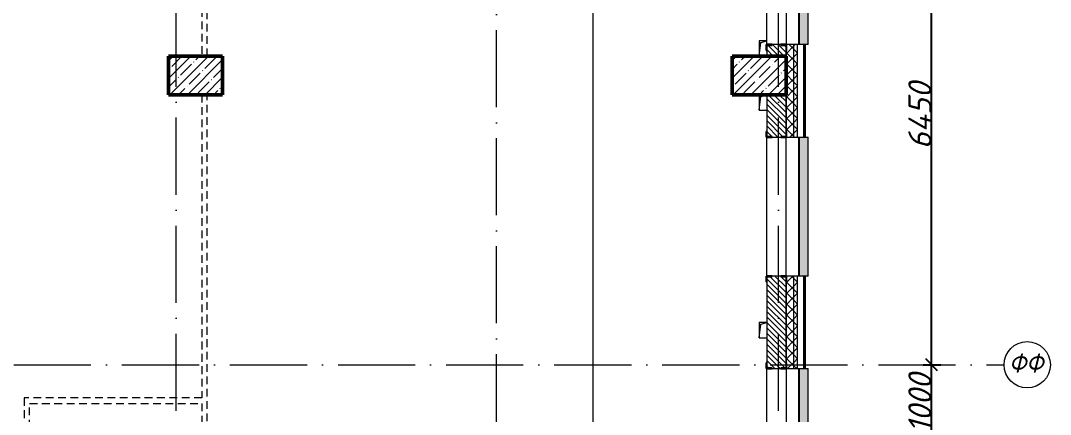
# Model space of a CAD drawing. Header units: millimetres. Extents: x -537608 to 253996, y -217170 to 186033.
# Drawn here: x -58349 to -45007, y -121334 to -116231 of the extents above; entities that cross this region are included whole.
import ezdxf

# ---------------------------------------------------------------- set-up
doc = ezdxf.new("R2010")
doc.units = ezdxf.units.MM
doc.linetypes.add('200_ШТРИХ_ш1п0_6_', pattern=[160, 100, -60])
doc.linetypes.add('50_200_ШТРИХ_1Т_ш5_п1_п1_', pattern=[1400, 1000, -200, 0, -200])
for name, color, linetype, lineweight in [('A-____-____-DIMS', 7, 'Continuous', 9), ('A-DETL-____-OTLN-3', 7, '200_ШТРИХ_ш1п0_6_', 9), ('A-GENM-____-MCUT', 7, 'Continuous', 25), ('A-GENM-____-OTLN', 7, 'Continuous', 9), ('A-GENM-____-OTLN-1', 7, 'Continuous', 25), ('A-GLAZ-____-OTLN', 7, 'Continuous', 9), ('A-WALL-____-MCUT', 7, 'Continuous', 13), ('A-WALL-____-MCUT-1', 7, 'Continuous', 9), ('A-WALL-____-OTLN', 7, 'Continuous', 9), ('A-WALL-____-PATT-1', 7, 'Continuous', 9), ('A-WALL-FNSH-MCUT-1', 7, 'Continuous', 9), ('S-COLS-____-MCUT', 7, 'Continuous', 50), ('S-COLS-____-OTLN', 7, 'Continuous', 9), ('S-GRID-____-IDEN', 7, 'Continuous', 9), ('S-GRID-____-OTLN-1', 7, '50_200_ШТРИХ_1Т_ш5_п1_п1_', 9)]:
    doc.layers.add(name, color=color, linetype=linetype, lineweight=lineweight)
doc.layers.add('A-GLAZ-____-OTLN-1', color=7, linetype='Continuous', lineweight=9, true_color=0xc0c0c0)
doc.layers.add('G-____-____-SYMB-1', color=9, linetype='Continuous', lineweight=9, true_color=0x808080)
doc.styles.add('ISOCPEUR_I', font='isocpeui.ttf', dxfattribs={"height": 300})
doc.styles.add('ISOCPEUR_I_9', font='isocpeui.ttf', dxfattribs={"width": 0.9, "height": 250})
doc.dimstyles.new('ISO-2_5_0_9К_БОЛЬШОЙ_ОСИ', dxfattribs={"dimscale": 304.8, "dimtxt": 248.995294, "dimasz": 0.492126, "dimexe": 0.393701, "dimexo": 0, "dimgap": 0, "dimtad": 1, "dimdec": 0, "dimzin": 0, "dimdsep": 46, "dimtxsty": 'ISOCPEUR_I', "dimblk1": 'OBLIQUE', "dimblk2": 'OBLIQUE', "dimsah": 1, "dimcen": 0.09, "dimdle": 0.393701, "dimazin": 0, "dimtfac": 1, "dimtdec": 4, "dimtix": 1, "dimtmove": 0, "dimatfit": 3, "dimfxl": 1, "dimtvp": 1, "dimtolj": 1, "dimtzin": 0, "dimarcsym": 2})
pattern_1 = [(45, (-149681.9, -196272.38), (-70.71068, 70.71068), []), (135, (-149681.9, -196272.38), (-70.71068, -70.71068), [])]
pattern_2 = [(135, (-149681.9, -196272.377), (-35.35534, -35.35534), [])]

# ---------------------------------------------------------------- blocks, each defined once
blk = doc.blocks.new('BSC_Колонна _Прямоугольная - 500х700-V101-АР1_План отверстий 2 этажа в осях 1-64_Ю-ЯЯ')
at = {"layer": 'S-COLS-____-OTLN'}
h = blk.add_hatch(dxfattribs=at)
h.set_pattern_fill('FP_114', color=256, style=0, pattern_type=2)
h.set_pattern_definition([(315, (-79331.04, 93600), (114.04925, 114.04925), []), (315, (-79331.04, 93485.95), (114.04925, 114.04925), [201.613, -40.323, 3.353, -36.97])])
h.paths.add_polyline_path([(-250, -350), (250, -350), (250, 350), (-250, 350)], flags=0)
at = {"layer": 'S-COLS-____-MCUT'}
for p, q in [((250, 350), (-250, 350)), ((-250, 350), (-250, -350)), ((250, -350), (250, 350)), ((-250, -350), (250, -350))]:
    blk.add_line(p, q, dxfattribs=at)
blk = doc.blocks.new('BSC_Колонна _Прямоугольная - 500х700-V102-АР1_План отверстий 2 этажа в осях 1-64_Ю-ЯЯ')
at = {"layer": 'S-COLS-____-OTLN'}
h = blk.add_hatch(dxfattribs=at)
h.set_pattern_fill('FP_115', color=256, style=0, pattern_type=2)
h.set_pattern_definition([(315, (-79331.04, 100900), (114.04925, 114.04925), []), (315, (-79331.04, 100785.95), (114.04925, 114.04925), [201.613, -40.323, 3.353, -36.97])])
h.paths.add_polyline_path([(-250, 350), (-250, -350), (250, -350), (250, 350)], flags=0)
at = {"layer": 'S-COLS-____-MCUT'}
for p, q in [((250, 350), (-250, 350)), ((-250, 350), (-250, -350)), ((250, -350), (250, 350)), ((-250, -350), (250, -350))]:
    blk.add_line(p, q, dxfattribs=at)
blk = doc.blocks.new('Отлив_СКБ - Отлив витража_120_НВФ-31885687-АР1_План отверстий 2 этажа в осях 1-64_Ю-ЯЯ')
at = {"layer": 'A-GLAZ-____-OTLN-1'}
for points in [[(0, 0), (0, -2), (1800, -2), (1800, 0), (1023, 0)], [(0, -83), (0, -120), (1800, -120), (1800, -2), (0, -2), (0, -63)]]:
    blk.add_hatch(color=256, dxfattribs=at).paths.add_polyline_path(points, flags=0)
at = {"layer": 'A-GLAZ-____-OTLN'}
for p, q in [((0, 0), (1800, 0)), ((1800, -2), (0, -2)), ((0, -120), (0, -83)), ((0, -120), (1800, -120)), ((1800, -83), (1800, -120))]:
    blk.add_line(p, q, dxfattribs=at)
blk = doc.blocks.new('Фахверк_СКБ_Уголок - 250_2700-27497298-АР1_План отверстий 2 этажа в осях 1-64_Ю-ЯЯ')
at = {"layer": 'A-GENM-____-MCUT'}
for p, q in [((200, 181), (125, 181)), ((125, 181), (125, 106)), ((131, 106), (131, 175)), ((131, 175), (200, 175)), ((200, 175), (200, 181)), ((125, 106), (131, 106)), ((131, -6), (125, -6)), ((125, -6), (125, -81)), ((125, -81), (200, -81)), ((131, -75), (131, -6)), ((200, -75), (131, -75)), ((200, -81), (200, -75))]:
    blk.add_line(p, q, dxfattribs=at)
blk = doc.blocks.new('Фахверк_СКБ_Уголок - 250_2700_1-27501432-АР1_План отверстий 2 этажа в осях 1-64_Ю-ЯЯ')
at = {"layer": 'A-GENM-____-MCUT'}
for p, q in [((200, 181), (125, 181)), ((125, 181), (125, 106)), ((131, 106), (131, 175)), ((131, 175), (200, 175)), ((200, 175), (200, 181)), ((125, 106), (131, 106)), ((131, -6), (125, -6)), ((125, -6), (125, -81)), ((125, -81), (200, -81)), ((131, -75), (131, -6)), ((200, -75), (131, -75)), ((200, -81), (200, -75))]:
    blk.add_line(p, q, dxfattribs=at)
blk = doc.blocks.new('AR_Отверстие прямоугольное _в плите_ - AR_Отверстие прямоугольное _в плите_-V168-АР1_План отверстий 2 этажа в осях 1-64_Ю-ЯЯ')
at = {"layer": 'A-GENM-____-OTLN'}
for p, q in [((-50, 100), (-50, -100)), ((-50, -100), (-25, 75)), ((-25, 75), (50, 100)), ((-50, -100), (50, -100))]:
    blk.add_line(p, q, dxfattribs=at)
blk = doc.blocks.new('AR_Отверстие прямоугольное _в плите_ - AR_Отверстие прямоугольное _в плите_-V172-АР1_План отверстий 2 этажа в осях 1-64_Ю-ЯЯ')
at = {"layer": 'A-GENM-____-OTLN'}
for p, q in [((50, 100), (-50, 100)), ((-50, 100), (-50, -100)), ((-50, -100), (-25, 75)), ((-25, 75), (50, 100)), ((-50, -100), (50, -100))]:
    blk.add_line(p, q, dxfattribs=at)
blk = doc.blocks.new('AR_Отверстие прямоугольное _в плите_ - AR_Отверстие прямоугольное _в плите_-V169-АР1_План отверстий 2 этажа в осях 1-64_Ю-ЯЯ')
at = {"layer": 'A-GENM-____-OTLN'}
for p, q in [((50, 100), (-50, 100)), ((-50, 100), (-50, -100)), ((-50, -100), (-25, 75)), ((-25, 75), (50, 100))]:
    blk.add_line(p, q, dxfattribs=at)
blk = doc.blocks.new('Ось сетки - Круг_Ø6_00__ISO-2_5_0_9K_-25732049-АР1_План отверстий 2 этажа в осях 1-64_Ю-ЯЯ')
at = {"layer": 'S-GRID-____-IDEN'}
blk.add_circle((0, 0), 3, dxfattribs=at)
blk = doc.blocks.new('_Oblique')
at = {"color": 0, "linetype": 'ByBlock', "lineweight": -2}
blk.add_line((-0.5, -0.5), (0.5, 0.5), dxfattribs=at)
blk = doc.blocks.new('*D2582')
at = {"layer": 'A-____-____-DIMS', "color": 0, "lineweight": -2, "transparency": 16777216}
for p, q in [((-46548, -121811), (-46548, -120571)), ((-46654, -120691), (-46428, -120691)), ((-46654, -121691), (-46428, -121691))]:
    blk.add_line(p, q, dxfattribs=at)
at = {"layer": 'Defpoints', "color": 0, "transparency": 16777216}
for p in [(-46654, -120691), (-46548, -120691), (-46654, -121691)]:
    blk.add_point(p, dxfattribs=at)
at = {"layer": 'A-____-____-DIMS', "color": 0, "lineweight": -2, "transparency": 16777216, "xscale": 150, "yscale": 150, "zscale": 150}
for p, rotation in [((-46548, -120691), 90), ((-46548, -121691), 270)]:
    blk.add_blockref('_Oblique', p, dxfattribs=dict(at, rotation=rotation))
at = {"layer": 'A-____-____-DIMS', "color": 0, "transparency": 16777216, "insert": (-46698, -121191), "char_height": 300, "width": 701.02, "attachment_point": 5, "rotation": 90, "style": 'ISOCPEUR_I'}
blk.add_mtext('\\A1;1000', dxfattribs=at)
blk = doc.blocks.new('*D2583')
at = {"layer": 'A-____-____-DIMS', "color": 0, "lineweight": -2, "transparency": 16777216}
for p, q in [((-46548, -120811), (-46548, -114121)), ((-46654, -114241), (-46428, -114241)), ((-46654, -120691), (-46428, -120691))]:
    blk.add_line(p, q, dxfattribs=at)
at = {"layer": 'Defpoints', "color": 0, "transparency": 16777216}
for p in [(-46654, -114241), (-46548, -114241), (-46654, -120691)]:
    blk.add_point(p, dxfattribs=at)
at = {"layer": 'A-____-____-DIMS', "color": 0, "lineweight": -2, "transparency": 16777216, "xscale": 150, "yscale": 150, "zscale": 150}
for p, rotation in [((-46548, -114241), 90), ((-46548, -120691), 270)]:
    blk.add_blockref('_Oblique', p, dxfattribs=dict(at, rotation=rotation))
at = {"layer": 'A-____-____-DIMS', "color": 0, "transparency": 16777216, "insert": (-46698, -117466), "char_height": 300, "width": 781.46, "attachment_point": 5, "rotation": 90, "style": 'ISOCPEUR_I'}
blk.add_mtext('\\A1;6450', dxfattribs=at)

msp = doc.modelspace()

# ---------------------------------------------------------------- hatches: boundary and pattern name
at = {"layer": 'A-WALL-____-PATT-1'}
h = msp.add_hatch(dxfattribs=at)
h.set_pattern_fill('FP_3', color=256, style=0, pattern_type=2)
h.set_pattern_definition([(45, (-149681.9, -196272.38), (-85.53659, 85.53659), []), (45, (-149624.87, -196272.38), (-85.53659, 85.53659), [])])
h.paths.add_polyline_path([(-48181.9, -126791.3351), (-48181.9, -125541.3351), (-48201.9, -125541.3351), (-48201.9, -126791.3351)], flags=0)
h.paths.add_polyline_path([(-48201.9, -123741.3351), (-48181.9, -123741.3351), (-48181.9, -122541.3351), (-48201.9, -122541.3351), (-48201.9, -122903.6618)], flags=0)
h.paths.add_polyline_path([(-48181.9, -120741.3351), (-48181.9, -119541.3351), (-48201.9, -119541.3351), (-48201.9, -120741.3351)], flags=0)
h.paths.add_polyline_path([(-48181.9, -117741.3351), (-48181.9, -116541.3351), (-48201.9, -116541.3351), (-48201.9, -117741.3351)], flags=0)
h.paths.add_polyline_path([(-48181.9, -114741.3351), (-48181.9, -110361.3351), (-48201.9, -110361.3351), (-48201.9, -114741.3351)], flags=0)
h = msp.add_hatch(dxfattribs=at)
h.set_pattern_fill('FP_1', color=256, style=0, pattern_type=2)
h.set_pattern_definition(pattern_1)
h.paths.add_polyline_path([(-48431.9, -149456.3351), (-48331.9, -149456.3351), (-48331.9, -149191.3351), (-48431.9, -149191.3351)], flags=0)
h.paths.add_polyline_path([(-48331.9, -148191.3351), (-48331.9, -140491.3351), (-48425.9, -140491.3351), (-48425.9, -140566.3351), (-48431.9, -140566.3351), (-48431.9, -148191.3351)], flags=0)
h.paths.add_polyline_path([(-48331.9, -126791.3351), (-48331.9, -125541.3351), (-48425.9, -125541.3351), (-48425.9, -125616.3351), (-48431.9, -125616.3351), (-48431.9, -126716.3351), (-48425.9, -126716.3351), (-48425.9, -126791.3351)], flags=0)
h.paths.add_polyline_path([(-48425.9, -123741.3351), (-48331.9, -123741.3351), (-48331.9, -122541.3351), (-48431.9, -122541.3351), (-48431.9, -123666.3351), (-48425.9, -123666.3351), (-48425.9, -123735.3351)], flags=0)
h.paths.add_polyline_path([(-48425.9, -120741.3351), (-48331.9, -120741.3351), (-48331.9, -119541.3351), (-48425.9, -119541.3351), (-48425.9, -119616.3351), (-48431.9, -119616.3351), (-48431.9, -120666.3351), (-48425.9, -120666.3351), (-48425.9, -120735.3351)], flags=0)
h.paths.add_polyline_path([(-48425.9, -117741.3351), (-48331.9, -117741.3351), (-48331.9, -116541.3351), (-48425.9, -116541.3351), (-48425.9, -116616.3351), (-48431.9, -116616.3351), (-48431.9, -117666.3351), (-48425.9, -117666.3351), (-48425.9, -117735.3351)], flags=0)
h.paths.add_polyline_path([(-48331.9, -114741.3351), (-48331.9, -110591.3351), (-48431.9, -110591.3351), (-48431.9, -114741.3351)], flags=0)
h = msp.add_hatch(dxfattribs=at)
h.set_pattern_fill('FP_1', color=256, style=0, pattern_type=2)
h.set_pattern_definition(pattern_1)
h.paths.add_polyline_path([(-48281.9, -149456.3351), (-48281.9, -149191.3351), (-48331.9, -149191.3351), (-48331.9, -149456.3351)], flags=0)
h.paths.add_polyline_path([(-48331.9, -148191.3351), (-48281.9, -148191.3351), (-48281.9, -140491.3351), (-48331.9, -140491.3351), (-48331.9, -145505.4347)], flags=0)
h.paths.add_polyline_path([(-48331.9, -126791.3351), (-48281.9, -126791.3351), (-48281.9, -125541.3351), (-48331.9, -125541.3351), (-48331.9, -126132.4865)], flags=0)
h.paths.add_polyline_path([(-48331.9, -123741.3351), (-48281.9, -123741.3351), (-48281.9, -122541.3351), (-48331.9, -122541.3351), (-48331.9, -122903.6618)], flags=0)
h.paths.add_polyline_path([(-48281.9, -120741.3351), (-48281.9, -119541.3351), (-48331.9, -119541.3351), (-48331.9, -120741.3351)], flags=0)
h.paths.add_polyline_path([(-48281.9, -117741.3351), (-48281.9, -116541.3351), (-48331.9, -116541.3351), (-48331.9, -117741.3351)], flags=0)
h.paths.add_polyline_path([(-48281.9, -114741.3351), (-48281.9, -110491.3351), (-48331.9, -110491.3351), (-48331.9, -114741.3351)], flags=0)
h = msp.add_hatch(dxfattribs=at)
h.set_pattern_fill('FP_6', color=256, style=0, pattern_type=2)
h.set_pattern_definition(pattern_2)
h.paths.add_polyline_path([(-48507.6679, -116691.3351), (-48431.9, -116691.3351), (-48431.9, -116547.3351), (-48500.9, -116547.3351), (-48500.9, -116541.3351), (-48612.9, -116541.3351), (-48612.9, -116547.3351), (-48681.9, -116547.3351), (-48681.9, -116691.3351)], flags=0)
h = msp.add_hatch(dxfattribs=at)
h.set_pattern_fill('FP_6', color=256, style=0, pattern_type=2)
h.set_pattern_definition(pattern_2)
h.paths.add_polyline_path([(-48500.9, -120741.3351), (-48500.9, -120735.3351), (-48431.9, -120735.3351), (-48431.9, -119547.3351), (-48500.9, -119547.3351), (-48500.9, -119541.3351), (-48612.9, -119541.3351), (-48612.9, -119547.3351), (-48681.9, -119547.3351), (-48681.9, -120735.3351), (-48612.9, -120735.3351), (-48612.9, -120741.3351)], flags=0)
h.paths.add_polyline_path([(-48500.9, -117741.3351), (-48500.9, -117735.3351), (-48431.9, -117735.3351), (-48431.9, -117191.6826), (-48681.9, -117191.6826), (-48681.9, -117735.3351), (-48612.9, -117735.3351), (-48612.9, -117741.3351)], flags=0)

# ---------------------------------------------------------------- linework, layer by layer
at = {"layer": 'A-DETL-____-OTLN-3'}
for p, q in [((-56001.9, -115441.3351), (-56001.9, -116691.3351)), ((-55931.9, -116691.3351), (-55931.9, -115441.3351)), ((-56001.9, -117191.3351), (-56001.9, -121121.3351)), ((-55931.9, -122541.3351), (-55931.9, -117191.3351)), ((-58301.9, -121121.3351), (-58301.9, -131711.3351)), ((-56001.9, -121121.3351), (-58301.9, -121121.3351)), ((-58231.9, -121826.3351), (-58231.9, -121191.3351)), ((-58231.9, -121191.3351), (-56001.9, -121191.3351)), ((-56001.9, -121191.3351), (-56001.9, -122541.3351))]:
    msp.add_line(p, q, dxfattribs=at)
at = {"layer": 'A-WALL-____-MCUT'}
for p, q in [((-48500.9, -116541.3351), (-48612.9, -116541.3351)), ((-48201.9, -116541.3351), (-48425.9, -116541.3351)), ((-48201.9, -117741.3351), (-48201.9, -116541.3351)), ((-48681.9, -116616.3351), (-48681.9, -116691.3351)), ((-48431.9, -117191.6826), (-48681.9, -117191.6826)), ((-48681.9, -117191.6826), (-48681.9, -117666.3351)), ((-48612.9, -117741.3351), (-48500.9, -117741.3351)), ((-48425.9, -117741.3351), (-48201.9, -117741.3351)), ((-48681.9, -119616.3351), (-48681.9, -120666.3351)), ((-48500.9, -119541.3351), (-48612.9, -119541.3351)), ((-48201.9, -119541.3351), (-48425.9, -119541.3351)), ((-48201.9, -120741.3351), (-48201.9, -119541.3351)), ((-48612.9, -120741.3351), (-48500.9, -120741.3351)), ((-48425.9, -120741.3351), (-48201.9, -120741.3351))]:
    msp.add_line(p, q, dxfattribs=at)
at = {"layer": 'A-WALL-____-MCUT-1'}
for p, q in [((-48331.9, -117741.3351), (-48331.9, -116541.3351)), ((-48281.9, -117741.3351), (-48281.9, -116541.3351)), ((-48431.9, -116616.3351), (-48431.9, -116691.3351)), ((-48431.9, -116691.3351), (-48431.9, -116616.3351)), ((-48431.9, -117191.6826), (-48431.9, -117666.3351)), ((-48431.9, -117666.3351), (-48431.9, -117191.6826)), ((-48431.9, -119616.3351), (-48431.9, -120666.3351)), ((-48431.9, -120666.3351), (-48431.9, -119616.3351)), ((-48331.9, -120741.3351), (-48331.9, -119541.3351)), ((-48281.9, -120741.3351), (-48281.9, -119541.3351))]:
    msp.add_line(p, q, dxfattribs=at)
at = {"layer": 'A-WALL-____-OTLN'}
for p, q in [((-48681.9, -116541.3351), (-48681.9, -114741.3351)), ((-48431.9, -114741.3351), (-48431.9, -116541.3351)), ((-48681.9, -117191.6826), (-48681.9, -117191.3351)), ((-48681.9, -119541.3351), (-48681.9, -117741.3351)), ((-48431.9, -119541.3351), (-48431.9, -117741.3351)), ((-48681.9, -122541.3351), (-48681.9, -120741.3351)), ((-48431.9, -120741.3351), (-48431.9, -122541.3351))]:
    msp.add_line(p, q, dxfattribs=at)
at = {"layer": 'A-WALL-FNSH-MCUT-1'}
for p, q in [((-48181.9, -116541.3351), (-48201.9, -116541.3351)), ((-48201.9, -116541.3351), (-48201.9, -117741.3351)), ((-48181.9, -117741.3351), (-48181.9, -116541.3351)), ((-48201.9, -117741.3351), (-48181.9, -117741.3351)), ((-48181.9, -119541.3351), (-48201.9, -119541.3351)), ((-48201.9, -119541.3351), (-48201.9, -120741.3351)), ((-48181.9, -120741.3351), (-48181.9, -119541.3351)), ((-48201.9, -120741.3351), (-48181.9, -120741.3351))]:
    msp.add_line(p, q, dxfattribs=at)
at = {"layer": 'G-____-____-SYMB-1'}
msp.add_line((-50933.7, -109583.8257), (-50933.7, -150866.0509), dxfattribs=at)
at = {"layer": 'S-GRID-____-OTLN-1'}
for p, q in [((-56331.9, -156291.3351), (-56331.9, -105379.5257)), ((-52181.9, -146755.6947), (-52181.9, -105379.5257)), ((-48531.9, -156291.3351), (-48531.9, -105379.5257)), ((-100439.8823, -120691.3351), (-45607.4934, -120691.3351))]:
    msp.add_line(p, q, dxfattribs=at)

# ---------------------------------------------------------------- block references
at = {"layer": 'A-GENM-____-OTLN'}
for name, p in [('AR_Отверстие прямоугольное _в плите_ - AR_Отверстие прямоугольное _в плите_-V169-АР1_План отверстий 2 этажа в осях 1-64_Ю-ЯЯ', (-48731.9, -116591.3351)), ('AR_Отверстие прямоугольное _в плите_ - AR_Отверстие прямоугольное _в плите_-V168-АР1_План отверстий 2 этажа в осях 1-64_Ю-ЯЯ', (-48731.9, -117291.3351)), ('AR_Отверстие прямоугольное _в плите_ - AR_Отверстие прямоугольное _в плите_-V172-АР1_План отверстий 2 этажа в осях 1-64_Ю-ЯЯ', (-48731.9, -120241.3351))]:
    msp.add_blockref(name, p, dxfattribs=at)
at = {"layer": 'A-GENM-____-OTLN-1'}
for name, p, rotation in [('Фахверк_СКБ_Уголок - 250_2700_1-27501432-АР1_План отверстий 2 этажа в осях 1-64_Ю-ЯЯ', (-48606.9, -116416.3351), 269.9999999999999), ('Фахверк_СКБ_Уголок - 250_2700-27497298-АР1_План отверстий 2 этажа в осях 1-64_Ю-ЯЯ', (-48506.9, -117866.3351), 89.99999999999993), ('Фахверк_СКБ_Уголок - 250_2700-27497298-АР1_План отверстий 2 этажа в осях 1-64_Ю-ЯЯ', (-48606.9, -119416.3351), 269.9999999999999), ('Фахверк_СКБ_Уголок - 250_2700-27497298-АР1_План отверстий 2 этажа в осях 1-64_Ю-ЯЯ', (-48506.9, -120866.3351), 89.99999999999994)]:
    msp.add_blockref(name, p, dxfattribs=dict(at, rotation=rotation))
at = {"layer": 'A-GLAZ-____-OTLN', "rotation": 90}
for p in [(-48264.9, -116541.3351), (-48264.9, -119541.3351), (-48264.9, -122541.3351)]:
    msp.add_blockref('Отлив_СКБ - Отлив витража_120_НВФ-31885687-АР1_План отверстий 2 этажа в осях 1-64_Ю-ЯЯ', p, dxfattribs=at)
at = {"layer": 'S-COLS-____-OTLN', "rotation": 89.9999999999999}
for name, p in [('BSC_Колонна _Прямоугольная - 500х700-V101-АР1_План отверстий 2 этажа в осях 1-64_Ю-ЯЯ', (-56081.9, -116941.3351)), ('BSC_Колонна _Прямоугольная - 500х700-V102-АР1_План отверстий 2 этажа в осях 1-64_Ю-ЯЯ', (-48781.9, -116941.3351))]:
    msp.add_blockref(name, p, dxfattribs=at)
at = {"layer": 'S-GRID-____-IDEN', "xscale": 99.99999999999993, "yscale": 99.99999999999993, "zscale": 99.99999999999993, "rotation": 269.9999999999995}
msp.add_blockref('Ось сетки - Круг_Ø6_00__ISO-2_5_0_9K_-25732049-АР1_План отверстий 2 этажа в осях 1-64_Ю-ЯЯ', (-45307.4934, -120691.3351), dxfattribs=at)

# ---------------------------------------------------------------- texts
at = {"layer": 'S-GRID-____-IDEN', "insert": (-45545.4229, -120544.7026), "char_height": 250, "width": 562.784625, "attachment_point": 1, "style": 'ISOCPEUR_I_9'}
msp.add_mtext('ФФ', dxfattribs=at)

# ---------------------------------------------------------------- dimensions: what is measured, and where the dimension line sits
at = {"layer": 'A-____-____-DIMS'}
for base, p1, p2, override, picture, middle in [((-46547.6585, -114241.3351), (-46653.7245, -120691.3351), (-46653.7245, -114241.3351), {"dimpost": '<>', "dimfxl": 6450}, '*D2583', (-46697.6585, -117466.3351)), ((-46547.6585, -120691.3351), (-46653.7245, -121691.3351), (-46653.7245, -120691.3351), {"dimpost": '<>', "dimfxl": 1000}, '*D2582', (-46697.6585, -121191.3351))]:
    dim = msp.add_linear_dim(base=base, p1=p1, p2=p2, angle=90, dimstyle='ISO-2_5_0_9К_БОЛЬШОЙ_ОСИ', override=override, dxfattribs=at)
    dim.commit()
    dim.dimension.update_dxf_attribs({"geometry": picture, "text_midpoint": middle})

doc.saveas('drawing.dxf')
